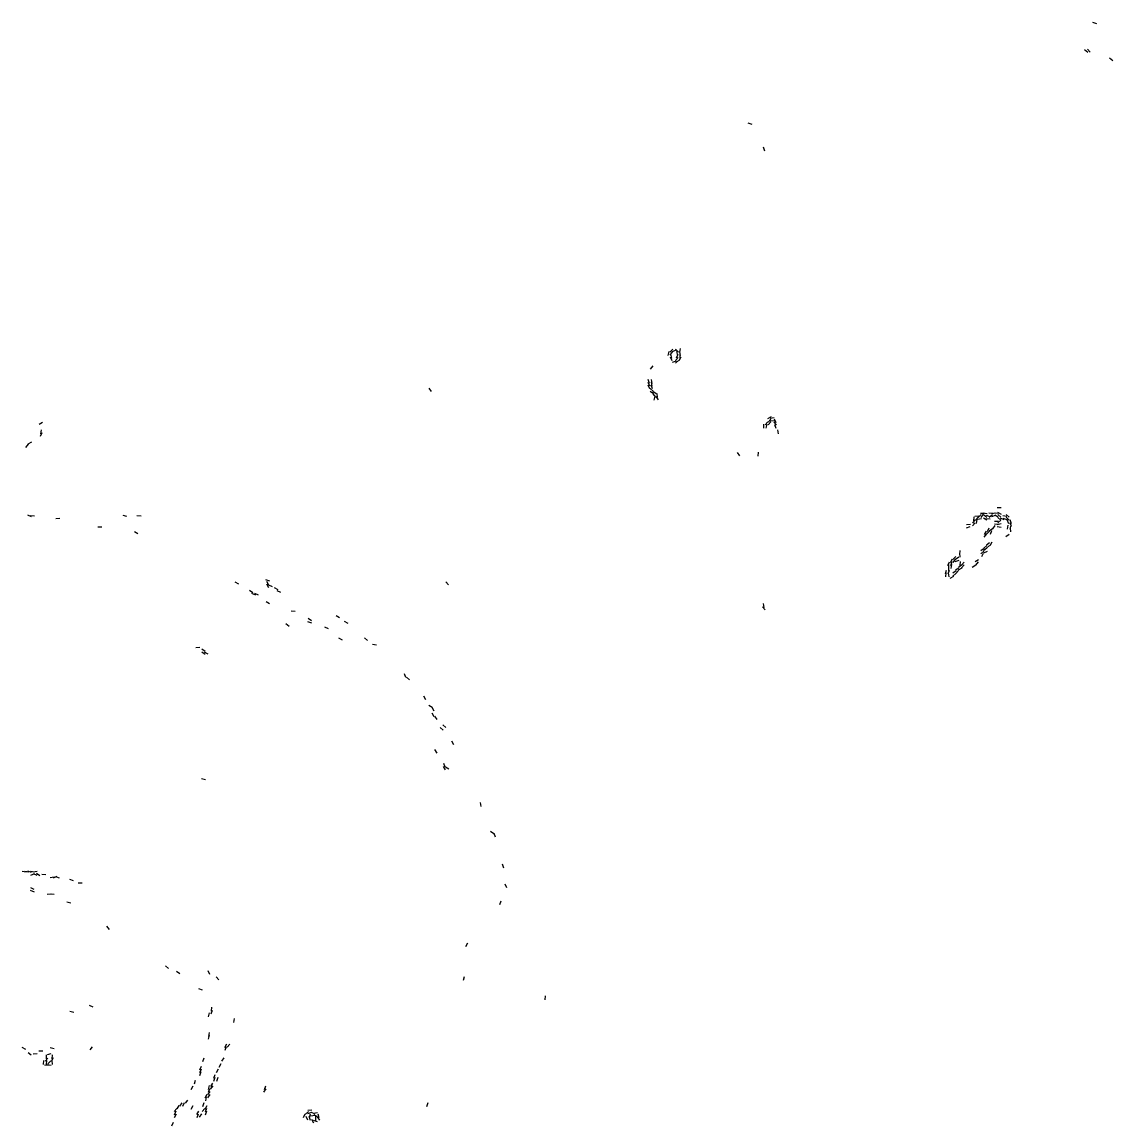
# Model space of a CAD drawing. Extents: x -664598 to -661481, y -979343 to -976126.
# Drawn here: x -662284 to -661506, y -979341 to -978553 of the extents above; entities that cross this region are included whole.
import ezdxf

# ---------------------------------------------------------------- set-up
doc = ezdxf.new("R2010")
doc.units = 0

msp = doc.modelspace()

# ---------------------------------------------------------------- linework, layer by layer
at = {"layer": 'CLIFF'}
for p, q in [((-661520.251, -978552.767), (-661517.509, -978553.713)), ((-661526.022, -978572.346), (-661523.738, -978574.134)), ((-661523.813, -978572.13), (-661521.947, -978574.35)), ((-661508.044, -978578.375), (-661505.716, -978580.105)), ((-661766.248, -978624.759), (-661763.512, -978625.721)), ((-661755.361, -978641.872), (-661754.399, -978644.608)), ((-661823.216, -978790.65), (-661822.544, -978787.83)), ((-661821.875, -978788.295), (-661819.885, -978786.185)), ((-661821.659, -978790.463), (-661820.101, -978788.017)), ((-661820.214, -978794.528), (-661821.546, -978791.952)), ((-661820.462, -978792.628), (-661821.298, -978789.852)), ((-661820.189, -978787.863), (-661817.571, -978786.617)), ((-661817.882, -978786.192), (-661815.878, -978788.288)), ((-661815.94, -978792.136), (-661817.82, -978794.344)), ((-661816.296, -978789.913), (-661817.464, -978792.567)), ((-661817.176, -978787.821), (-661816.584, -978790.659)), ((-661814.172, -978791.974), (-661815.588, -978794.506)), ((-661815.133, -978787.812), (-661814.627, -978790.668)), ((-661814.643, -978785.81), (-661815.117, -978788.67)), ((-661814.831, -978789.791), (-661814.929, -978792.689)), ((-661835.769, -978800.385), (-661833.991, -978798.095)), ((-661817.515, -978794.752), (-661820.245, -978795.728)), ((-661815.756, -978794.324), (-661818.004, -978796.156)), ((-661836.431, -978810.619), (-661837.329, -978807.861)), ((-661834.625, -978810.667), (-661835.135, -978807.813)), ((-661992.083, -978816.451), (-661993.677, -978814.029)), ((-661836.219, -978814.531), (-661837.541, -978811.949)), ((-661836.232, -978812.537), (-661837.528, -978809.943)), ((-661833.685, -978818.061), (-661836.075, -978816.419)), ((-661833.852, -978816.262), (-661835.908, -978814.218)), ((-661834.366, -978814.596), (-661835.394, -978811.884)), ((-661834.705, -978812.679), (-661835.055, -978809.801)), ((-661831.66, -978818.023), (-661834.1, -978816.457)), ((-661831.963, -978820.363), (-661833.797, -978818.117)), ((-661833.224, -978822.649), (-661832.536, -978819.831)), ((-661830.138, -978822.486), (-661831.622, -978819.994)), ((-661830.697, -978820.678), (-661831.063, -978817.802)), ((-662269.669, -978838.443), (-662272.091, -978840.037)), ((-661754.804, -978842.688), (-661754.956, -978839.792)), ((-661753.846, -978840.321), (-661751.914, -978838.159)), ((-661753.272, -978842.636), (-661752.488, -978839.844)), ((-661749.584, -978834.59), (-661752.176, -978835.89)), ((-661751.878, -978838.292), (-661749.882, -978836.188)), ((-661751.859, -978840.31), (-661749.901, -978838.17)), ((-661750.325, -978837.359), (-661747.435, -978837.121)), ((-661750.311, -978835.474), (-661747.449, -978835.006)), ((-661747.72, -978838.058), (-661746.04, -978840.422)), ((-661747.425, -978835.896), (-661746.335, -978838.584)), ((-661747.325, -978839.86), (-661746.435, -978842.62)), ((-662270.306, -978845.908), (-662271.454, -978848.572)), ((-662270.618, -978843.814), (-662271.142, -978846.666)), ((-661745.177, -978843.821), (-661744.583, -978846.659)), ((-662279.96, -978854.119), (-662281.8, -978856.361)), ((-662277.629, -978852.506), (-662280.131, -978853.974)), ((-661772.014, -978862.403), (-661773.746, -978860.077)), ((-661759.013, -978862.684), (-661758.747, -978859.796)), ((-661600.328, -978903.313), (-661597.432, -978903.167)), ((-661598.307, -978902.985), (-661595.453, -978903.495)), ((-661594.325, -978903.118), (-661591.435, -978903.362)), ((-661592.316, -978903.444), (-661589.444, -978903.036)), ((-661590.325, -978903.125), (-661587.435, -978903.355)), ((-661588.329, -978899.178), (-661585.431, -978899.302)), ((-661588.163, -978902.564), (-661585.597, -978903.916)), ((-662277.548, -978905.813), (-662280.212, -978904.667)), ((-662275.436, -978905.366), (-662278.324, -978905.114)), ((-662257.435, -978907.116), (-662260.325, -978907.364)), ((-662209.494, -978905.667), (-662212.266, -978904.813)), ((-662199.434, -978905.345), (-662202.326, -978905.135)), ((-661610.326, -978911.347), (-661607.434, -978911.133)), ((-661605.831, -978912.335), (-661603.929, -978910.145)), ((-661605.802, -978910.359), (-661603.958, -978908.121)), ((-661604.897, -978908.69), (-661604.863, -978905.79)), ((-661604.327, -978905.334), (-661601.433, -978905.146)), ((-661603.855, -978908.313), (-661601.905, -978906.167)), ((-661603.037, -978910.681), (-661602.723, -978907.799)), ((-661602.303, -978907.521), (-661599.457, -978906.959)), ((-661601.888, -978906.282), (-661599.872, -978904.198)), ((-661599.75, -978906.4), (-661598.01, -978904.08)), ((-661598.149, -978906.538), (-661595.611, -978907.942)), ((-661597.997, -978904.316), (-661595.763, -978906.164)), ((-661596.319, -978907.06), (-661593.441, -978907.42)), ((-661596.248, -978904.759), (-661593.512, -978905.721)), ((-661593.981, -978906.183), (-661591.779, -978904.297)), ((-661592.242, -978905.737), (-661589.518, -978904.743)), ((-661587.431, -978909.199), (-661590.329, -978909.281)), ((-661590.119, -978904.487), (-661587.641, -978905.993)), ((-661585.49, -978910.826), (-661588.27, -978911.654)), ((-661587.971, -978906.285), (-661585.789, -978908.195)), ((-661587.956, -978904.267), (-661585.804, -978906.213)), ((-661585.809, -978908.262), (-661587.951, -978910.218)), ((-661586.215, -978906.674), (-661583.545, -978907.806)), ((-661584.31, -978905.002), (-661581.45, -978905.478)), ((-661584.23, -978906.711), (-661581.53, -978907.769)), ((-661581.948, -978904.26), (-661579.812, -978906.22)), ((-661581.897, -978906.207), (-661579.863, -978908.273)), ((-661581.394, -978907.884), (-661580.366, -978910.596)), ((-661579.4, -978907.887), (-661578.36, -978910.593)), ((-661579.359, -978909.872), (-661578.401, -978912.608)), ((-662227.432, -978913.31), (-662230.328, -978913.17)), ((-662201.585, -978917.892), (-662204.175, -978916.588)), ((-661610.217, -978913.8), (-661607.543, -978912.68)), ((-661596, -978918.087), (-661597.76, -978920.393)), ((-661596.14, -978915.993), (-661597.62, -978918.487)), ((-661593.899, -978916.173), (-661595.861, -978918.307)), ((-661594.302, -978913.91), (-661595.458, -978916.57)), ((-661591.721, -978914.368), (-661594.039, -978916.112)), ((-661592.359, -978915.887), (-661593.401, -978918.593)), ((-661590.116, -978912.008), (-661591.644, -978914.472)), ((-661587.43, -978911.271), (-661590.33, -978911.209)), ((-661585.452, -978913.493), (-661588.308, -978912.987)), ((-661579.7, -978918.398), (-661582.06, -978920.082)), ((-661580.658, -978911.807), (-661581.102, -978914.673)), ((-661578.563, -978911.825), (-661579.197, -978914.655)), ((-661579.024, -978913.797), (-661578.736, -978916.683)), ((-661595.791, -978926.283), (-661597.969, -978928.197)), ((-661593.749, -978924.333), (-661596.011, -978926.147)), ((-661593.754, -978926.326), (-661596.006, -978928.154)), ((-661592.184, -978923.968), (-661593.576, -978926.512)), ((-661619.91, -978936.261), (-661617.85, -978934.219)), ((-661618.12, -978935.991), (-661615.64, -978934.489)), ((-661615.029, -978932.682), (-661614.731, -978929.798)), ((-661614.777, -978934.686), (-661614.983, -978931.794)), ((-661597.671, -978928.44), (-661600.089, -978930.04)), ((-661597.779, -978930.297), (-661599.981, -978932.183)), ((-661598.233, -978931.942), (-661599.527, -978934.538)), ((-661595.562, -978930.636), (-661598.198, -978931.844)), ((-661595.731, -978928.355), (-661598.029, -978930.125)), ((-661623.507, -978940.548), (-661622.253, -978937.932)), ((-661622.932, -978942.689), (-661622.828, -978939.791)), ((-661622.93, -978944.689), (-661622.83, -978941.791)), ((-661621.567, -978938.517), (-661620.193, -978935.963)), ((-661621.363, -978940.607), (-661620.397, -978937.873)), ((-661621.078, -978942.676), (-661620.682, -978939.804)), ((-661619.78, -978938.377), (-661617.98, -978936.103)), ((-661618.238, -978937.748), (-661615.522, -978936.732)), ((-661615.589, -978942.58), (-661618.171, -978943.9)), ((-661613.611, -978942.538), (-661616.149, -978943.942)), ((-661613.724, -978940.365), (-661616.036, -978942.115)), ((-661614.675, -978937.805), (-661615.085, -978940.675)), ((-661611.926, -978938.148), (-661613.834, -978940.332)), ((-661611.954, -978940.125), (-661613.806, -978942.355)), ((-661603.641, -978940.487), (-661606.119, -978941.993)), ((-661601.6, -978936.558), (-661604.16, -978937.922)), ((-661601.981, -978938.102), (-661603.779, -978940.378)), ((-661625.289, -978946.631), (-661624.471, -978943.849)), ((-661625.087, -978948.675), (-661624.673, -978945.805)), ((-661623.387, -978946.599), (-661622.373, -978943.881)), ((-661622.649, -978948.671), (-661623.111, -978945.809)), ((-661619.595, -978948.568), (-661622.165, -978949.912)), ((-661617.722, -978944.367), (-661620.038, -978946.113)), ((-661617.731, -978946.355), (-661620.029, -978948.125)), ((-661615.85, -978944.219), (-661617.91, -978946.261)), ((-662129.639, -978953.99), (-662132.121, -978952.49)), ((-662107.519, -978951.741), (-662110.241, -978950.739)), ((-662108.218, -978954.53), (-662109.542, -978951.95)), ((-662108.233, -978956.538), (-662109.527, -978953.942)), ((-662105.573, -978955.868), (-662108.187, -978954.612)), ((-662101.638, -978957.989), (-662104.122, -978956.491)), ((-661979.895, -978954.304), (-661981.865, -978952.176)), ((-662119.657, -978960.019), (-662122.103, -978958.461)), ((-662117.547, -978961.81), (-662120.213, -978960.67)), ((-662115.537, -978961.787), (-662118.223, -978960.693)), ((-662099.57, -978959.862), (-662102.19, -978958.618)), ((-662107.675, -978968.047), (-662110.085, -978966.433)), ((-662089.437, -978973.383), (-662092.323, -978973.097)), ((-661753.947, -978972.35), (-661755.813, -978970.13)), ((-661754.737, -978970.683), (-661755.023, -978967.797)), ((-662077.516, -978981.733), (-662080.244, -978980.747)), ((-662077.642, -978979.994), (-662080.118, -978978.486)), ((-662057.658, -978978.02), (-662060.102, -978976.46)), ((-662051.606, -978981.931), (-662054.154, -978980.549)), ((-662093.793, -978984.2), (-662095.967, -978982.28)), ((-662065.579, -978985.881), (-662068.181, -978984.599)), ((-662055.613, -978993.945), (-662058.147, -978992.535)), ((-662037.745, -978994.143), (-662040.015, -978992.337)), ((-662031.449, -978997.471), (-662034.311, -978997.009)), ((-662157.437, -978999.1), (-662160.323, -978999.38)), ((-662153.693, -979002.073), (-662156.067, -979000.407)), ((-662153.739, -979004.135), (-662156.021, -979002.345)), ((-662151.593, -979003.908), (-662154.167, -979002.572)), ((-662010.31, -979020.573), (-662011.45, -979017.907)), ((-662007.708, -979022.093), (-662010.052, -979020.387)), ((-661996.192, -979036.516), (-661997.568, -979033.964)), ((-661991.676, -979042.047), (-661994.084, -979040.433)), ((-661990.206, -979044.524), (-661991.554, -979041.956)), ((-661990.205, -979048.523), (-661991.555, -979045.957)), ((-661988.028, -979050.414), (-661989.732, -979048.066)), ((-661983.743, -979058.14), (-661986.017, -979056.34)), ((-661981.77, -979056.173), (-661983.99, -979054.307)), ((-661976.166, -979068.502), (-661977.594, -979065.978)), ((-661988.125, -979074.478), (-661989.635, -979072.002)), ((-661982.145, -979086.49), (-661983.615, -979083.99)), ((-661982.408, -979084.611), (-661983.352, -979081.869)), ((-661979.618, -979085.953), (-661982.142, -979084.527)), ((-662153.498, -979093.678), (-662156.262, -979092.802)), ((-661956.681, -979112.676), (-661957.079, -979109.804)), ((-661947.716, -979132.105), (-661950.044, -979130.375)), ((-661946.303, -979134.57), (-661947.457, -979131.91)), ((-661940.386, -979156.603), (-661941.374, -979153.877)), ((-662281.44, -979159.407), (-662284.32, -979159.073)), ((-662279.474, -979159.596), (-662282.286, -979158.884)), ((-662277.489, -979159.65), (-662280.271, -979158.83)), ((-662275.436, -979159.374), (-662278.324, -979159.106)), ((-662275.527, -979160.718), (-662278.233, -979161.762)), ((-662273.462, -979158.936), (-662276.298, -979159.544)), ((-662273.521, -979161.745), (-662276.239, -979160.735)), ((-662271.724, -979162.115), (-662274.036, -979160.365)), ((-662267.431, -979161.288), (-662270.329, -979161.192)), ((-662261.45, -979163), (-662264.31, -979163.48)), ((-662259.56, -979162.641), (-662262.2, -979163.839)), ((-662257.49, -979163.652), (-662260.27, -979162.828)), ((-662275.589, -979171.9), (-662278.171, -979170.58)), ((-662247.535, -979165.782), (-662250.225, -979164.698)), ((-662241.43, -979167.228), (-662244.33, -979167.252)), ((-661938.261, -979170.551), (-661939.499, -979167.929)), ((-662275.557, -979173.832), (-662278.203, -979172.648)), ((-662263.432, -979175.164), (-662266.328, -979175.316)), ((-662261.434, -979175.354), (-662264.326, -979175.126)), ((-662249.455, -979181.508), (-662252.305, -979180.972)), ((-661943.286, -979182.632), (-661942.474, -979179.848)), ((-662221.982, -979200.379), (-662223.778, -979198.101)), ((-661967.576, -979212.512), (-661966.184, -979209.968)), ((-662179.775, -979228.178), (-662181.985, -979226.302)), ((-662171.703, -979232.087), (-662174.057, -979230.393)), ((-662150.216, -979232.529), (-662151.544, -979229.951)), ((-662143.953, -979236.355), (-662145.807, -979234.125)), ((-661969.302, -979236.627), (-661968.458, -979233.853)), ((-662155.497, -979243.675), (-662158.263, -979242.805)), ((-661910.955, -979250.688), (-661910.805, -979247.792)), ((-662233.559, -979255.837), (-662236.201, -979254.643)), ((-662149, -979258.685), (-662148.76, -979255.795)), ((-662247.483, -979259.628), (-662250.277, -979258.852)), ((-662151.246, -979262.643), (-662150.514, -979259.837)), ((-662149.337, -979260.616), (-662148.423, -979257.864)), ((-662133.109, -979266.672), (-662132.651, -979263.808)), ((-662151.276, -979278.635), (-662150.484, -979275.845)), ((-662151.104, -979276.673), (-662150.656, -979273.807)), ((-662281.619, -979285.955), (-662284.141, -979284.525)), ((-662277.746, -979290.144), (-662280.014, -979288.336)), ((-662273.432, -979289.157), (-662276.328, -979289.323)), ((-662269.43, -979287.271), (-662272.33, -979287.209)), ((-662266.281, -979289.613), (-662263.479, -979288.867)), ((-662261.479, -979285.614), (-662264.281, -979284.866)), ((-662235.765, -979286.388), (-662233.995, -979284.092)), ((-662139.523, -979284.54), (-662138.237, -979281.94)), ((-662139.345, -979286.613), (-662138.415, -979283.867)), ((-662137.836, -979284.33), (-662135.924, -979282.15)), ((-662269.065, -979296.678), (-662268.695, -979293.802)), ((-662265.436, -979297.37), (-662268.324, -979297.11)), ((-662267.872, -979294.297), (-662265.888, -979292.183)), ((-662266.995, -979296.685), (-662266.765, -979293.795)), ((-662266.815, -979292.689), (-662266.945, -979289.791)), ((-662263.466, -979297.562), (-662266.294, -979296.918)), ((-662263.874, -979294.196), (-662265.886, -979296.284)), ((-662262.206, -979291.956), (-662263.554, -979294.524)), ((-662262.984, -979293.794), (-662262.776, -979296.686)), ((-662262.787, -979289.793), (-662262.973, -979292.687)), ((-662155.396, -979294.595), (-662154.364, -979291.885)), ((-662143.527, -979298.538), (-662142.233, -979295.942)), ((-662141.688, -979294.444), (-662140.072, -979292.036)), ((-662157.534, -979302.534), (-662156.226, -979299.946)), ((-662157.424, -979300.584), (-662156.336, -979297.896)), ((-662157.331, -979304.618), (-662156.429, -979301.862)), ((-662147.363, -979306.607), (-662146.397, -979303.873)), ((-662145.537, -979302.533), (-662144.223, -979299.947)), ((-662163.524, -979314.539), (-662162.236, -979311.941)), ((-662161.308, -979310.625), (-662160.452, -979307.855)), ((-662151.288, -979314.632), (-662150.472, -979311.848)), ((-662149.762, -979314.391), (-662147.998, -979312.089)), ((-662149.583, -979312.508), (-662148.177, -979309.972)), ((-662147.369, -979308.605), (-662146.391, -979305.875)), ((-662145.391, -979308.597), (-662144.369, -979305.883)), ((-662111.347, -979314.613), (-662110.413, -979311.867)), ((-662153.534, -979320.534), (-662152.226, -979317.946)), ((-662153.131, -979322.668), (-662152.629, -979319.812)), ((-662151.709, -979320.43), (-662150.051, -979318.05)), ((-662151.629, -979318.481), (-662150.131, -979315.999)), ((-662151.376, -979316.603), (-662150.384, -979313.877)), ((-662111.684, -979316.447), (-662110.076, -979314.033)), ((-662175.79, -979330.369), (-662173.97, -979328.111)), ((-662173.634, -979328.479), (-662172.126, -979326.001)), ((-662171.728, -979326.417), (-662170.032, -979324.063)), ((-662169.491, -979326.555), (-662168.269, -979323.925)), ((-662167.761, -979324.391), (-662165.999, -979322.089)), ((-662163.57, -979328.515), (-662162.19, -979325.965)), ((-662155.803, -979330.358), (-662153.957, -979328.122)), ((-662155.295, -979326.629), (-662154.465, -979323.851)), ((-662153.586, -979328.507), (-662152.174, -979325.973)), ((-662153.425, -979330.584), (-662152.335, -979327.896)), ((-661995.341, -979326.615), (-661994.419, -979323.865)), ((-662175.612, -979334.492), (-662174.148, -979331.988)), ((-662175.437, -979332.579), (-662174.323, -979329.901)), ((-662159.52, -979332.541), (-662158.24, -979329.939)), ((-662159.264, -979334.638), (-662158.496, -979331.842)), ((-662157.681, -979334.449), (-662156.079, -979332.031)), ((-662153.321, -979332.621), (-662152.439, -979329.859)), ((-662083.479, -979334.561), (-662082.281, -979331.919)), ((-662081.955, -979332.213), (-662079.805, -979330.267)), ((-662080.322, -979336.578), (-662081.438, -979333.902)), ((-662080.319, -979329.418), (-662077.441, -979329.062)), ((-662080.264, -979331.671), (-662077.496, -979330.809)), ((-662078.386, -979336.603), (-662079.374, -979333.877)), ((-662079.26, -979334.639), (-662078.5, -979331.841)), ((-662078.308, -979333.493), (-662075.452, -979332.987)), ((-662078.238, -979330.732), (-662075.522, -979331.748)), ((-662076.167, -979338.503), (-662077.593, -979335.977)), ((-662076.288, -979331.586), (-662073.472, -979330.894)), ((-662076.146, -979332.532), (-662073.614, -979333.948)), ((-662074.885, -979333.79), (-662074.875, -979336.69)), ((-662073.794, -979334.114), (-662071.966, -979336.366)), ((-662073.324, -979331.86), (-662072.436, -979334.62)), ((-662177.421, -979340.585), (-662176.339, -979337.895)), ((-662073.52, -979337.743), (-662076.24, -979336.737))]:
    msp.add_line(p, q, dxfattribs=at)

doc.saveas('drawing.dxf')
